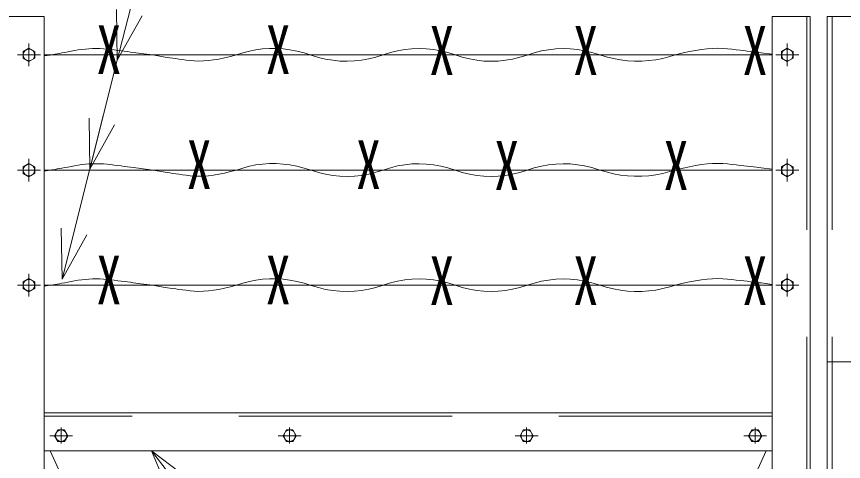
# Model space of a CAD drawing. Units: millimetres, scale not verified. Extents: x -5936 to 5936, y -4198 to 4198.
# Drawn here: x -4302 to -3325, y 686 to 1211 of the extents above; entities that cross this region are included whole.
import ezdxf
from ezdxf.enums import TextEntityAlignment as Align

# ---------------------------------------------------------------- set-up
doc = ezdxf.new("R2010")
doc.units = ezdxf.units.MM
doc.header["$LTSCALE"] = 30
doc.linetypes.add('USER2', pattern=[12.6, 8.4, -4.2])
doc.linetypes.add('USER3', pattern=[50.5, 30, -9, 2.5, -9])
for name, color, linetype, lineweight in [('0-2_27', 3, 'Continuous', 9), ('0-3_D-STR1', 1, 'Continuous', 9), ('0-5_D-STR-TXT', 7, 'Continuous', 9), ('0-C_D-STR3', 3, 'Continuous', 9), ('0-F_1', 7, 'Continuous', 9)]:
    doc.layers.add(name, color=color, linetype=linetype, lineweight=lineweight)
doc.styles.add('ＭＳ ゴシック', font='')
doc.styles.get('ＭＳ ゴシック').set_extended_font_data('MS Gothic')

# ---------------------------------------------------------------- blocks, each defined once
blk = doc.blocks.new('G114')
at = {"layer": '0-F_1'}
for q in [(51884.2, 153556.4), (52787.6, 153328.1)]:
    blk.add_line((51909.9, 151756.6), q, dxfattribs=at)
blk.add_lwpolyline([(51909.9, 151756.6), (52886.1, 155619.1), (53869.5, 159510)], dxfattribs=at)
blk = doc.blocks.new('G115')
at = {"layer": '0-F_1'}
for q in [(53751.6, 159043.5), (52869.8, 157455.6), (53773.1, 157227.3)]:
    blk.add_line((52895.4, 155655.8), q, dxfattribs=at)
blk = doc.blocks.new('G116')
at = {"layer": '0-F_1'}
for q in [(54585.9, 162344.3), (53843.9, 161309.9), (54747.2, 161081.5)]:
    blk.add_line((53869.5, 159510), q, dxfattribs=at)
blk = doc.blocks.new('G119')
at = {"layer": '0-F_1'}
for q in [(54694.8, 144590.8), (53961.4, 144016), (55505, 142801.8)]:
    blk.add_line((53255.5, 145671.8), q, dxfattribs=at)

msp = doc.modelspace()

# ---------------------------------------------------------------- linework, layer by layer
at = {"layer": '0-2_27'}
for p, q in [((-4269.56, 1165.46), (-3409.56, 1165.46)), ((-4269.56, 1029.51), (-3409.56, 1029.51)), ((-4269.56, 893.57), (-3409.56, 893.57))]:
    msp.add_line(p, q, dxfattribs=at)
at = {"layer": '0-3_D-STR1'}
for p, q in [((-4314.56, 1210.77), (-4269.56, 1210.77)), ((-4269.56, 1210.77), (-4269.56, -1182.06)), ((-3409.56, 1210.77), (-3364.56, 1210.77)), ((-3409.56, 1210.77), (-3409.56, -1182.06)), ((-3364.56, 1210.77), (-3364.56, -1227.06)), ((-3344.56, 1210.77), (-3344.56, -1557.06)), ((-3344.56, 1210.77), (-3279.56, 1210.77)), ((-3279.56, 802.94), (-3344.56, 802.94)), ((-3409.56, 742.94), (-4269.56, 742.94)), ((-3409.56, 697.94), (-4269.56, 697.94)), ((-3854.83, -193.06), (-4262.41, 697.94)), ((-3416.71, 697.94), (-3824.3, -193.06))]:
    msp.add_line(p, q, dxfattribs=at)
at = {"layer": '0-3_D-STR1', "linetype": 'USER2'}
for p, q in [((-3368.56, 1210.77), (-3368.56, -1223.06)), ((-3338.56, 1210.77), (-3338.56, -1557.06)), ((-3409.56, 738.94), (-4269.56, 738.94))]:
    msp.add_line(p, q, dxfattribs=at)
at = {"layer": '0-3_D-STR1', "linetype": 'USER3'}
for p, q in [((-4287.56, 1152.03), (-4287.56, 1178.91)), ((-3391.56, 1152.03), (-3391.56, 1178.91)), ((-4300.99, 1165.46), (-4274.11, 1165.46)), ((-3378.13, 1165.46), (-3405.01, 1165.46)), ((-4287.56, 1016.08), (-4287.56, 1042.96)), ((-3391.56, 1016.08), (-3391.56, 1042.96)), ((-4300.99, 1029.51), (-4274.11, 1029.51)), ((-3378.13, 1029.51), (-3405.01, 1029.51)), ((-4287.56, 880.13), (-4287.56, 907.02)), ((-3391.56, 880.13), (-3391.56, 907.02)), ((-4300.99, 893.57), (-4274.11, 893.57)), ((-3378.13, 893.57), (-3405.01, 893.57)), ((-4249.56, 706.57), (-4249.56, 725.56)), ((-3979.56, 706.57), (-3979.56, 725.56)), ((-3699.56, 706.57), (-3699.56, 725.56)), ((-3429.56, 706.57), (-3429.56, 725.56)), ((-4262.99, 715.94), (-4236.11, 715.94)), ((-3992.99, 715.94), (-3966.11, 715.94)), ((-3712.99, 715.94), (-3686.11, 715.94)), ((-3442.99, 715.94), (-3416.11, 715.94))]:
    msp.add_line(p, q, dxfattribs=at)
at = {"layer": '0-3_D-STR1'}
for points in [[(-4287.56, 1173.3), (-4280.77, 1169.38), (-4280.77, 1161.54), (-4287.56, 1157.62), (-4294.35, 1161.54), (-4294.35, 1169.38)], [(-3391.56, 1173.3), (-3398.35, 1169.38), (-3398.35, 1161.54), (-3391.56, 1157.62), (-3384.77, 1161.54), (-3384.77, 1169.38)], [(-4287.56, 1037.35), (-4280.77, 1033.43), (-4280.77, 1025.59), (-4287.56, 1021.67), (-4294.35, 1025.59), (-4294.35, 1033.43)], [(-3391.56, 1037.35), (-3398.35, 1033.43), (-3398.35, 1025.59), (-3391.56, 1021.67), (-3384.77, 1025.59), (-3384.77, 1033.43)], [(-4287.56, 901.41), (-4280.77, 897.49), (-4280.77, 889.65), (-4287.56, 885.73), (-4294.35, 889.65), (-4294.35, 897.49)], [(-3391.56, 901.41), (-3398.35, 897.49), (-3398.35, 889.65), (-3391.56, 885.73), (-3384.77, 889.65), (-3384.77, 897.49)], [(-4241.72, 715.94), (-4245.64, 722.72), (-4253.48, 722.72), (-4257.4, 715.94), (-4253.48, 709.15), (-4245.64, 709.15)], [(-3971.72, 715.94), (-3975.64, 722.72), (-3983.48, 722.72), (-3987.4, 715.94), (-3983.48, 709.15), (-3975.64, 709.15)], [(-3691.72, 715.94), (-3695.64, 722.72), (-3703.48, 722.72), (-3707.4, 715.94), (-3703.48, 709.15), (-3695.64, 709.15)], [(-3421.72, 715.94), (-3425.64, 722.72), (-3433.48, 722.72), (-3437.4, 715.94), (-3433.48, 709.15), (-3425.64, 709.15)]]:
    msp.add_lwpolyline(points, close=True, dxfattribs=at)
for centre in [(-4287.56, 1165.46), (-3391.56, 1165.46), (-4287.56, 1029.51), (-3391.56, 1029.51), (-4287.56, 893.57), (-3391.56, 893.57), (-4249.56, 715.94), (-3979.56, 715.94), (-3699.56, 715.94), (-3429.56, 715.94)]:
    msp.add_circle(centre, 6.8, dxfattribs=at)
at = {"layer": '0-C_D-STR3'}
for points in [[(-4141.08, 1165.46), (-4155.26, 1167.28), (-4158.17, 1167.66), (-4161.23, 1168.05), (-4164.43, 1168.46), (-4167.78, 1168.89), (-4171.27, 1169.34), (-4174.91, 1169.81), (-4178.7, 1170.29), (-4182.63, 1170.8), (-4186.7, 1171.32), (-4190.92, 1171.87), (-4195.22, 1172.35), (-4199.51, 1172.7), (-4203.8, 1172.91), (-4208.08, 1172.99), (-4212.37, 1172.93), (-4216.65, 1172.73), (-4220.93, 1172.4), (-4225.2, 1171.93), (-4229.47, 1171.32), (-4233.74, 1170.58), (-4237.87, 1169.8), (-4241.72, 1169.08), (-4245.28, 1168.41), (-4248.56, 1167.8), (-4251.56, 1167.25), (-4254.28, 1166.76), (-4256.71, 1166.33), (-4258.86, 1165.95), (-4260.73, 1165.63), (-4262.32, 1165.37), (-4269.56, 1164.21)], [(-4011.5, 1172.56), (-4019.36, 1171.5), (-4027.14, 1169.9), (-4034.83, 1167.77), (-4042.34, 1165.53), (-4049.57, 1163.58), (-4056.51, 1161.94), (-4063.17, 1160.59), (-4069.54, 1159.55), (-4075.63, 1158.81), (-4081.44, 1158.37), (-4086.96, 1158.22), (-4092.21, 1158.38), (-4097.16, 1158.84), (-4101.84, 1159.43), (-4106.23, 1160), (-4110.34, 1160.55), (-4114.16, 1161.07), (-4117.7, 1161.57), (-4120.96, 1162.04), (-4123.94, 1162.48), (-4126.63, 1162.9), (-4129.04, 1163.3), (-4131.16, 1163.67), (-4141.08, 1165.46)], [(-3682.09, 1170.12), (-3690.59, 1168.03), (-3699.09, 1165.36), (-3707.59, 1162.69), (-3716.09, 1160.62), (-3724.59, 1159.15), (-3733.09, 1158.27), (-3741.58, 1157.98), (-3750.08, 1158.29), (-3758.58, 1159.19), (-3767.08, 1160.69), (-3775.58, 1162.78), (-3784.08, 1165.47), (-3792.58, 1168.15), (-3801.08, 1170.24), (-3809.59, 1171.74), (-3818.09, 1172.64), (-3826.59, 1172.94), (-3835.09, 1172.65), (-3843.59, 1171.76), (-3852.09, 1170.28), (-3860.59, 1168.2), (-3869.09, 1165.52), (-3877.59, 1162.84), (-3886.09, 1160.75), (-3894.59, 1159.25), (-3903.09, 1158.33), (-3911.59, 1158.01), (-3920.09, 1158.27), (-3928.59, 1159.12), (-3937.09, 1160.56), (-3945.59, 1162.58), (-3954.09, 1165.2), (-3962.54, 1167.84), (-3970.92, 1169.95), (-3979.2, 1171.54), (-3987.41, 1172.59), (-3995.52, 1173.11), (-4003.55, 1173.1), (-4011.5, 1172.56)], [(-3409.56, 1166.48), (-3422.42, 1168.11), (-3425.13, 1168.45), (-3428.13, 1168.81), (-3431.41, 1169.2), (-3434.98, 1169.62), (-3438.84, 1170.07), (-3442.98, 1170.54), (-3447.4, 1171.04), (-3452.11, 1171.56), (-3457.1, 1172.11), (-3462.38, 1172.69), (-3467.94, 1173.13), (-3473.78, 1173.27), (-3479.9, 1173.11), (-3486.29, 1172.65), (-3492.97, 1171.89), (-3499.92, 1170.83), (-3507.15, 1169.47), (-3514.66, 1167.81), (-3522.45, 1165.85), (-3530.52, 1163.59), (-3538.74, 1161.44), (-3546.99, 1159.82), (-3555.27, 1158.73), (-3563.58, 1158.16), (-3571.93, 1158.12), (-3580.3, 1158.61), (-3588.7, 1159.63), (-3597.13, 1161.18), (-3605.58, 1163.25), (-3614.07, 1165.85), (-3622.58, 1168.42), (-3631.08, 1170.41), (-3639.58, 1171.82), (-3648.09, 1172.64), (-3656.59, 1172.89), (-3665.09, 1172.55), (-3673.59, 1171.62), (-3682.09, 1170.12)], [(-4141.08, 1029.51), (-4155.26, 1031.34), (-4158.17, 1031.71), (-4161.23, 1032.1), (-4164.43, 1032.51), (-4167.78, 1032.94), (-4171.27, 1033.39), (-4174.91, 1033.86), (-4178.7, 1034.35), (-4182.63, 1034.85), (-4186.7, 1035.38), (-4190.92, 1035.92), (-4195.22, 1036.4), (-4199.51, 1036.75), (-4203.8, 1036.96), (-4208.08, 1037.04), (-4212.37, 1036.98), (-4216.65, 1036.78), (-4220.93, 1036.45), (-4225.2, 1035.98), (-4229.47, 1035.37), (-4233.74, 1034.63), (-4237.87, 1033.85), (-4241.72, 1033.13), (-4245.28, 1032.46), (-4248.56, 1031.86), (-4251.56, 1031.31), (-4254.28, 1030.81), (-4256.71, 1030.38), (-4258.86, 1030), (-4260.73, 1029.68), (-4262.32, 1029.42), (-4269.56, 1028.26)], [(-4011.5, 1036.62), (-4019.36, 1035.55), (-4027.14, 1033.95), (-4034.83, 1031.82), (-4042.34, 1029.58), (-4049.57, 1027.64), (-4056.51, 1025.99), (-4063.17, 1024.65), (-4069.54, 1023.61), (-4075.63, 1022.86), (-4081.44, 1022.42), (-4086.96, 1022.28), (-4092.21, 1022.43), (-4097.16, 1022.89), (-4101.84, 1023.49), (-4106.23, 1024.06), (-4110.34, 1024.6), (-4114.16, 1025.12), (-4117.7, 1025.62), (-4120.96, 1026.09), (-4123.94, 1026.54), (-4126.63, 1026.96), (-4129.04, 1027.35), (-4131.16, 1027.72), (-4141.08, 1029.51)], [(-3682.09, 1034.17), (-3690.59, 1032.08), (-3699.09, 1029.41), (-3707.59, 1026.75), (-3716.09, 1024.68), (-3724.59, 1023.2), (-3733.09, 1022.32), (-3741.58, 1022.03), (-3750.08, 1022.34), (-3758.58, 1023.25), (-3767.08, 1024.74), (-3775.58, 1026.83), (-3784.08, 1029.52), (-3792.58, 1032.21), (-3801.08, 1034.3), (-3809.59, 1035.79), (-3818.09, 1036.69), (-3826.59, 1036.99), (-3835.09, 1036.7), (-3843.59, 1035.81), (-3852.09, 1034.33), (-3860.59, 1032.25), (-3869.09, 1029.57), (-3877.59, 1026.9), (-3886.09, 1024.81), (-3894.59, 1023.3), (-3903.09, 1022.39), (-3911.59, 1022.06), (-3920.09, 1022.32), (-3928.59, 1023.17), (-3937.09, 1024.61), (-3945.59, 1026.64), (-3954.09, 1029.25), (-3962.54, 1031.89), (-3970.92, 1034.01), (-3979.2, 1035.59), (-3987.41, 1036.64), (-3995.52, 1037.16), (-4003.55, 1037.16), (-4011.5, 1036.62)], [(-3409.56, 1030.53), (-3422.42, 1032.16), (-3425.13, 1032.5), (-3428.13, 1032.87), (-3431.41, 1033.26), (-3434.98, 1033.68), (-3438.84, 1034.12), (-3442.98, 1034.59), (-3447.4, 1035.09), (-3452.11, 1035.62), (-3457.1, 1036.17), (-3462.38, 1036.74), (-3467.94, 1037.19), (-3473.78, 1037.33), (-3479.9, 1037.17), (-3486.29, 1036.71), (-3492.97, 1035.95), (-3499.92, 1034.89), (-3507.15, 1033.52), (-3514.66, 1031.86), (-3522.45, 1029.9), (-3530.52, 1027.64), (-3538.74, 1025.49), (-3546.99, 1023.87), (-3555.27, 1022.78), (-3563.58, 1022.22), (-3571.93, 1022.18), (-3580.3, 1022.67), (-3588.7, 1023.69), (-3597.13, 1025.23), (-3605.58, 1027.3), (-3614.07, 1029.9), (-3622.58, 1032.48), (-3631.08, 1034.47), (-3639.58, 1035.87), (-3648.09, 1036.7), (-3656.59, 1036.94), (-3665.09, 1036.6), (-3673.59, 1035.68), (-3682.09, 1034.17)], [(-4141.08, 893.57), (-4155.26, 895.39), (-4158.17, 895.76), (-4161.23, 896.16), (-4164.43, 896.57), (-4167.78, 897), (-4171.27, 897.45), (-4174.91, 897.92), (-4178.7, 898.4), (-4182.63, 898.91), (-4186.7, 899.43), (-4190.92, 899.97), (-4195.22, 900.46), (-4199.51, 900.81), (-4203.8, 901.02), (-4208.08, 901.09), (-4212.37, 901.03), (-4216.65, 900.84), (-4220.93, 900.5), (-4225.2, 900.03), (-4229.47, 899.43), (-4233.74, 898.69), (-4237.87, 897.91), (-4241.72, 897.18), (-4245.28, 896.52), (-4248.56, 895.91), (-4251.56, 895.36), (-4254.28, 894.87), (-4256.71, 894.43), (-4258.86, 894.06), (-4260.73, 893.74), (-4262.32, 893.48), (-4269.56, 892.32)], [(-4011.5, 900.67), (-4019.36, 899.6), (-4027.14, 898.01), (-4034.83, 895.88), (-4042.34, 893.63), (-4049.57, 891.69), (-4056.51, 890.05), (-4063.17, 888.7), (-4069.54, 887.66), (-4075.63, 886.92), (-4081.44, 886.47), (-4086.96, 886.33), (-4092.21, 886.49), (-4097.16, 886.95), (-4101.84, 887.54), (-4106.23, 888.11), (-4110.34, 888.66), (-4114.16, 889.18), (-4117.7, 889.67), (-4120.96, 890.14), (-4123.94, 890.59), (-4126.63, 891.01), (-4129.04, 891.41), (-4131.16, 891.78), (-4141.08, 893.57)], [(-3682.09, 898.22), (-3690.59, 896.14), (-3699.09, 893.47), (-3707.59, 890.8), (-3716.09, 888.73), (-3724.59, 887.26), (-3733.09, 886.37), (-3741.58, 886.09), (-3750.08, 886.4), (-3758.58, 887.3), (-3767.08, 888.8), (-3775.58, 890.89), (-3784.08, 893.58), (-3792.58, 896.26), (-3801.08, 898.35), (-3809.59, 899.85), (-3818.09, 900.74), (-3826.59, 901.05), (-3835.09, 900.76), (-3843.59, 899.87), (-3852.09, 898.38), (-3860.59, 896.3), (-3869.09, 893.63), (-3877.59, 890.95), (-3886.09, 888.86), (-3894.59, 887.36), (-3903.09, 886.44), (-3911.59, 886.12), (-3920.09, 886.38), (-3928.59, 887.23), (-3937.09, 888.66), (-3945.59, 890.69), (-3954.09, 893.31), (-3962.54, 895.95), (-3970.92, 898.06), (-3979.2, 899.64), (-3987.41, 900.7), (-3995.52, 901.22), (-4003.55, 901.21), (-4011.5, 900.67)], [(-3409.56, 894.59), (-3422.42, 896.22), (-3425.13, 896.55), (-3428.13, 896.92), (-3431.41, 897.31), (-3434.98, 897.73), (-3438.84, 898.18), (-3442.98, 898.65), (-3447.4, 899.15), (-3452.11, 899.67), (-3457.1, 900.22), (-3462.38, 900.8), (-3467.94, 901.24), (-3473.78, 901.38), (-3479.9, 901.22), (-3486.29, 900.76), (-3492.97, 900), (-3499.92, 898.94), (-3507.15, 897.58), (-3514.66, 895.92), (-3522.45, 893.96), (-3530.52, 891.69), (-3538.74, 889.55), (-3546.99, 887.93), (-3555.27, 886.83), (-3563.58, 886.27), (-3571.93, 886.23), (-3580.3, 886.72), (-3588.7, 887.74), (-3597.13, 889.28), (-3605.58, 891.36), (-3614.07, 893.96), (-3622.58, 896.53), (-3631.08, 898.52), (-3639.58, 899.93), (-3648.09, 900.75), (-3656.59, 900.99), (-3665.09, 900.65), (-3673.59, 899.73), (-3682.09, 898.22)]]:
    msp.add_lwpolyline(points, dxfattribs=at)

# ---------------------------------------------------------------- block references
at = {"layer": '0-5_D-STR-TXT', "xscale": 0.03333333, "yscale": 0.03333333}
for name, p in [('G116', (-5978.84, -4157.79)), ('G114', (-5978.84, -4157.79)), ('G115', (-5978.84, -4157.79)), ('G119', (-5918.13, -4157.79))]:
    msp.add_blockref(name, p, dxfattribs=at)

# ---------------------------------------------------------------- texts
at = {"layer": '0-2_27', "style": 'ＭＳ ゴシック', "width": 0.75}
for p in [(-4207.84, 1125.6), (-4007.84, 1125.6), (-3814.46, 1124.63), (-3644.46, 1124.63), (-3444.46, 1124.63), (-4101.14, 989.72), (-3901.14, 989.72), (-3737.75, 988.76), (-3537.75, 988.76), (-4207.84, 853.7), (-4007.84, 853.7), (-3814.46, 852.74), (-3644.46, 852.74), (-3444.46, 852.74)]:
    msp.add_text('X', height=57.62, dxfattribs=at).set_placement(p, align=Align.BOTTOM_LEFT)

doc.saveas('drawing.dxf')
